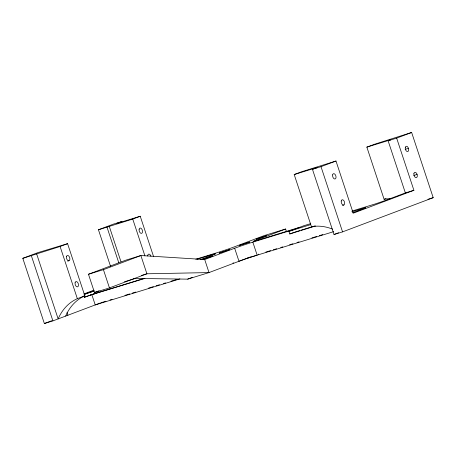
<?xml version="1.0" encoding="UTF-8"?>
<svg xmlns="http://www.w3.org/2000/svg" width="456" height="456" viewBox="0 0 456 456"><rect width="100%" height="100%" fill="white"/><g stroke="black" fill="none" stroke-linecap="round" stroke-linejoin="round"><path stroke-width="0.68" d="M232.942 263.101L233.575 262.855M100.554 302.915L52.907 320.893L44.363 323.521L22.8 258.318L37.78 252.67L67.579 243.669L84.833 295.83A51.528 41.878 69.3 0 0 65.641 316.093M110.614 266.555L98.45 229.773L113.436 224.124L121.98 221.496L116.736 223.474L140.237 216.252L153.507 256.375M22.8 258.318L60.089 246.491L67.579 243.669M98.45 229.773L132.747 219.079L140.237 216.252M294.2 174.545L301.69 171.718L335.986 161.025L353.235 213.186L413.905 190.294L396.657 138.128L411.637 132.479L433.2 197.682L342.564 231.876L334.02 234.504L312.457 169.301L317.701 167.323L294.2 174.545L311.448 226.706A51.528 41.878 69.3 0 1 332.481 229.111M390.456 198.742A51.528 41.878 69.3 0 0 384.106 199.295L366.858 147.134L374.347 144.307L411.637 132.479M413.905 190.294L405.361 192.916L388.107 140.756L390.359 139.906L366.858 147.134M312.457 169.301L321.001 166.674L335.986 161.025M333.678 231.648L246.468 258.449L209.013 272.58L146.912 273.788L109.457 287.918L94.5 292.518L88.464 274.261L125.919 260.131L140.87 255.531L204.704 259.538L234.663 248.235A13.743 0.41 -18.3 0 1 252.835 242.125L293.43 229.653M88.464 274.261L103.421 269.661L140.87 255.531L146.912 273.788L141.474 275.458M84.046 293.881L93.942 290.147M84.092 294.462L93.913 290.757M36.588 253.718L58.151 318.915A51.528 41.878 69.3 0 1 77.343 298.657L84.833 295.83M94.5 292.518L99.1 290.78M83.858 296.018L84.292 297.323L89.615 295.311M143.953 278.462L90.282 295.06L144.917 278.422M200.651 259.572L213.3 254.801A13.743 0.41 -18.3 0 0 210.108 255.257L197.254 259.207M286.459 231.625L285.599 229.015L255.639 240.323A13.743 0.41 -18.3 0 0 258.831 239.862L299.421 227.39M44.363 323.521L51.693 320.756M315.552 225.971L289.799 233.956L288.939 231.346L303.918 225.691L310.678 223.634M289.799 233.956L294.291 232.258M384.106 199.295L385.981 198.588M352.63 212.815L364.538 208.324A18.548 0.553 -18.3 0 0 365.159 207.748L351.969 211.812M407.048 192.284L385.514 200.406A18.548 0.553 -18.3 0 1 375.271 203.935L351.935 211.071M133.363 278.405L187.65 279.146L192.312 277.385M247.135 258.199L250.464 256.939M334.02 234.504L338.608 232.771M288.939 231.346L310.627 224.626M388.107 140.756L396.657 138.128M405.173 149.357L408.456 148.343M67.665 261.14L69.01 260.729M413.797 175.435L417.086 174.426M342.479 205.417L343.79 205.012M285.599 229.015L264.235 235.581L234.276 246.884A13.743 0.41 -18.3 0 1 216.098 252.994L195.806 259.236M294.969 232.053L299.712 230.593M301.068 230.177L314.617 226.011M427.939 199.295L433.2 197.682M101.221 302.664L105.963 301.211M110.027 299.962L112.056 299.335M124.927 295.38L129.664 293.926M132.377 293.094L135.763 292.051M148.627 288.095L153.37 286.642M156.077 285.809L159.463 284.766M163.527 283.518L165.556 282.897M170.977 281.227L177.07 279.357M265.854 252.071L270.59 250.618M273.298 249.785L276.689 248.742M280.748 247.494L282.783 246.867M289.554 244.786L292.94 243.749M297.004 242.501L299.033 241.874M311.904 237.918L316.641 236.464M319.354 235.632L322.74 234.589M179.881 278.912L95.23 304.927L91.781 294.496M187.65 279.146L209.013 272.58L204.704 259.538M89.422 292.45L94.027 291.048M124.442 281.785L135.261 278.491M321.001 166.674L342.564 231.876M252.835 242.125L257.15 255.166A13.743 0.41 -18.3 0 0 238.978 261.277L234.663 248.235M210.108 255.257L210.541 256.563M132.747 219.079L144.911 255.856M109.246 226.301L120.965 261.744M107 227.151L118.72 262.593M103.421 269.661L109.457 287.918M95.116 292.153L95.549 293.459L94.529 293.795A18.548 0.553 -18.3 0 0 84.292 297.323M60.089 246.491L77.343 298.657M67.026 312.634L67.893 315.244M31.344 255.696L52.907 320.893M84.685 294.262A18.548 0.553 -18.3 0 1 93.668 291.185M258.803 254.169A13.743 0.41 -18.3 0 1 258.187 254.317M147.698 255.97A2.747 1.602 72.9 0 1 148.987 254.123A2.747 1.602 72.9 0 1 150.93 256.221M202.789 259.225L202.492 259.367L212.889 255.964L202.789 259.225M219.456 252.937L219.159 253.08L229.556 249.671L219.456 252.937M239.679 245.305L239.383 245.448L249.78 242.045L239.679 245.305M256.346 239.018L256.05 239.161L266.446 235.752L256.346 239.018M341.259 200.959A2.747 1.602 72.9 0 0 343.374 205.069A2.747 1.602 72.9 0 0 344.155 201.187A2.747 1.602 72.9 0 0 341.259 200.959M332.635 174.882A2.747 1.602 72.9 0 0 334.75 178.991A2.747 1.602 72.9 0 0 335.53 175.104A2.747 1.602 72.9 0 0 332.635 174.882M413.917 173.548A2.747 1.602 72.9 0 0 416.032 177.658A2.747 1.602 72.9 0 0 416.812 173.77A2.747 1.602 72.9 0 0 413.917 173.548M405.293 147.465A2.747 1.602 72.9 0 0 407.407 151.574A2.747 1.602 72.9 0 0 408.183 147.687A2.747 1.602 72.9 0 0 405.293 147.465M75.103 282.754A2.747 1.602 72.9 0 0 77.218 286.864A2.747 1.602 72.9 0 0 77.999 282.982A2.747 1.602 72.9 0 0 75.103 282.754M66.479 256.677A2.747 1.602 72.9 0 0 68.594 260.786A2.747 1.602 72.9 0 0 69.369 256.899A2.747 1.602 72.9 0 0 66.479 256.677M139.137 229.26A2.747 1.602 72.9 0 0 141.252 233.369A2.747 1.602 72.9 0 0 142.027 229.482A2.747 1.602 72.9 0 0 139.137 229.26"/></g></svg>
